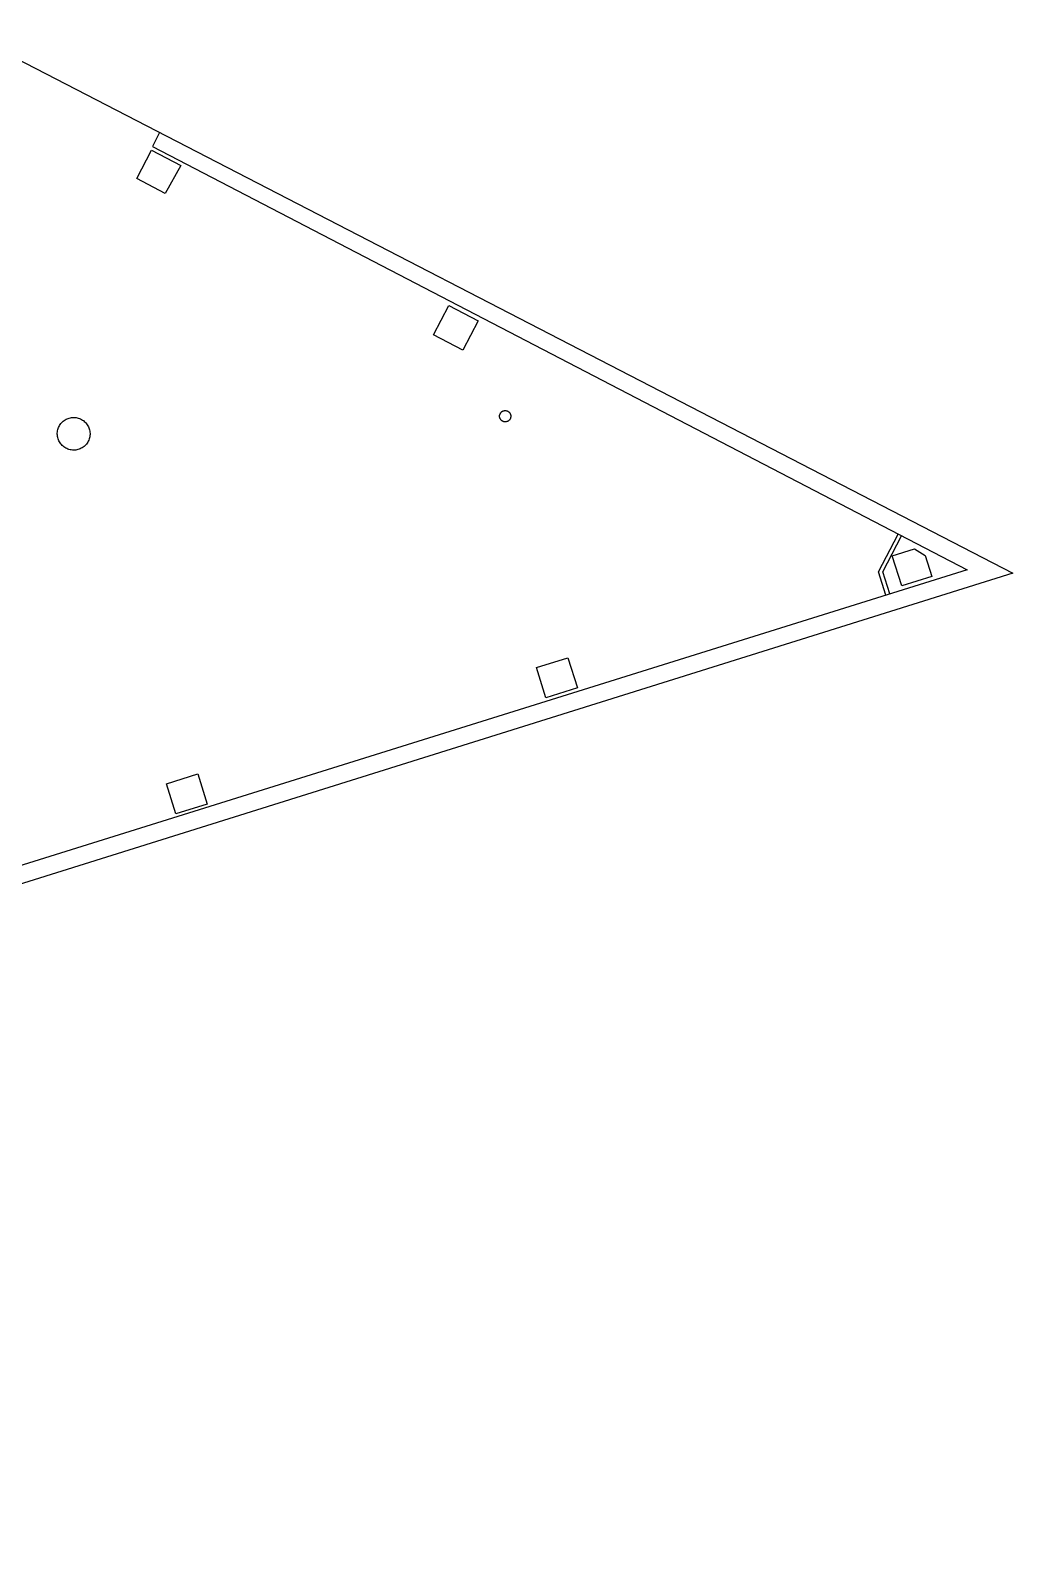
# Model space of a CAD drawing. Header units: inches. Extents: x 1826483.9 to 1826556.4, y 5114755.1 to 5114802.9.
# Drawn here: x 1826538.14 to 1826556.35, y 5114755.07 to 5114783.15 of the extents above; entities that cross this region are included whole.
import ezdxf

# ---------------------------------------------------------------- set-up
doc = ezdxf.new("R2010")
doc.units = ezdxf.units.IN
doc.header["$MEASUREMENT"] = 0

msp = doc.modelspace()

# ---------------------------------------------------------------- linework, layer by layer
for points in [[(1826483.851, 5114802.868), (1826503.535, 5114795.913), (1826509.785, 5114776.002), (1826535.248, 5114783.993), (1826556.355, 5114773.091), (1826498.825, 5114755.069), (1826483.851, 5114802.868)], [(1826540.54, 5114781.259), (1826540.407, 5114781.001), (1826555.509, 5114773.154), (1826499.13, 5114755.54), (1826484.33, 5114802.36), (1826497.856, 5114797.675), (1826497.932, 5114797.892)], [(1826540.39, 5114780.929), (1826540.932, 5114780.648), (1826540.642, 5114780.13), (1826540.115, 5114780.404), (1826540.39, 5114780.929)], [(1826545.618, 5114777.509), (1826545.901, 5114778.05), (1826546.443, 5114777.767), (1826546.16, 5114777.226), (1826545.618, 5114777.509)], [(1826547.045, 5114776.032), (1826547.047, 5114776.025), (1826547.049, 5114776.017), (1826547.05, 5114776.01), (1826547.05, 5114776.003), (1826547.05, 5114775.996), (1826547.05, 5114775.988), (1826547.048, 5114775.981), (1826547.047, 5114775.974), (1826547.045, 5114775.967), (1826547.042, 5114775.96), (1826547.039, 5114775.954), (1826547.036, 5114775.947), (1826547.032, 5114775.941), (1826547.027, 5114775.935), (1826547.023, 5114775.93), (1826547.018, 5114775.925), (1826547.012, 5114775.92), (1826547.006, 5114775.915), (1826547, 5114775.911), (1826546.994, 5114775.908), (1826546.987, 5114775.905), (1826546.981, 5114775.902), (1826546.974, 5114775.9), (1826546.967, 5114775.898), (1826546.959, 5114775.897), (1826546.952, 5114775.896), (1826546.945, 5114775.896), (1826546.938, 5114775.896), (1826546.93, 5114775.897), (1826546.923, 5114775.899), (1826546.916, 5114775.9), (1826546.909, 5114775.903), (1826546.903, 5114775.906), (1826546.896, 5114775.909), (1826546.89, 5114775.912), (1826546.884, 5114775.917), (1826546.878, 5114775.921), (1826546.873, 5114775.926), (1826546.868, 5114775.931), (1826546.863, 5114775.937), (1826546.859, 5114775.943), (1826546.855, 5114775.949), (1826546.852, 5114775.956), (1826546.849, 5114775.962), (1826546.846, 5114775.969), (1826546.844, 5114775.976), (1826546.843, 5114775.983), (1826546.842, 5114775.991), (1826546.842, 5114775.998), (1826546.842, 5114776.005), (1826546.842, 5114776.012), (1826546.843, 5114776.02), (1826546.845, 5114776.027), (1826546.847, 5114776.034), (1826546.85, 5114776.04), (1826546.853, 5114776.047), (1826546.856, 5114776.053), (1826546.86, 5114776.06), (1826546.864, 5114776.065), (1826546.869, 5114776.071), (1826546.874, 5114776.076), (1826546.88, 5114776.081), (1826546.885, 5114776.085), (1826546.892, 5114776.089), (1826546.898, 5114776.093), (1826546.904, 5114776.096), (1826546.911, 5114776.099), (1826546.918, 5114776.101), (1826546.925, 5114776.103), (1826546.932, 5114776.104), (1826546.94, 5114776.105), (1826546.947, 5114776.105), (1826546.954, 5114776.104), (1826546.961, 5114776.104), (1826546.969, 5114776.102), (1826546.976, 5114776.1), (1826546.983, 5114776.098), (1826546.989, 5114776.095), (1826546.996, 5114776.092), (1826547.002, 5114776.088), (1826547.008, 5114776.084), (1826547.014, 5114776.08), (1826547.019, 5114776.075), (1826547.024, 5114776.069), (1826547.029, 5114776.064), (1826547.033, 5114776.058), (1826547.037, 5114776.052), (1826547.04, 5114776.045), (1826547.043, 5114776.038), (1826547.045, 5114776.032)], [(1826539.235, 5114775.765), (1826539.241, 5114775.745), (1826539.245, 5114775.724), (1826539.248, 5114775.703), (1826539.249, 5114775.682), (1826539.249, 5114775.661), (1826539.247, 5114775.64), (1826539.244, 5114775.619), (1826539.239, 5114775.598), (1826539.233, 5114775.578), (1826539.226, 5114775.558), (1826539.217, 5114775.539), (1826539.207, 5114775.52), (1826539.195, 5114775.502), (1826539.183, 5114775.485), (1826539.169, 5114775.469), (1826539.154, 5114775.454), (1826539.138, 5114775.44), (1826539.122, 5114775.427), (1826539.104, 5114775.416), (1826539.085, 5114775.405), (1826539.066, 5114775.396), (1826539.047, 5114775.388), (1826539.026, 5114775.382), (1826539.006, 5114775.377), (1826538.985, 5114775.374), (1826538.964, 5114775.372), (1826538.943, 5114775.371), (1826538.922, 5114775.372), (1826538.901, 5114775.375), (1826538.88, 5114775.378), (1826538.859, 5114775.384), (1826538.839, 5114775.39), (1826538.82, 5114775.399), (1826538.801, 5114775.408), (1826538.783, 5114775.419), (1826538.765, 5114775.431), (1826538.749, 5114775.444), (1826538.733, 5114775.458), (1826538.718, 5114775.474), (1826538.705, 5114775.49), (1826538.693, 5114775.507), (1826538.682, 5114775.525), (1826538.672, 5114775.544), (1826538.664, 5114775.564), (1826538.657, 5114775.584), (1826538.651, 5114775.604), (1826538.647, 5114775.625), (1826538.644, 5114775.646), (1826538.643, 5114775.667), (1826538.643, 5114775.688), (1826538.645, 5114775.709), (1826538.648, 5114775.73), (1826538.652, 5114775.751), (1826538.658, 5114775.771), (1826538.666, 5114775.791), (1826538.675, 5114775.81), (1826538.685, 5114775.829), (1826538.696, 5114775.846), (1826538.709, 5114775.863), (1826538.723, 5114775.879), (1826538.737, 5114775.895), (1826538.753, 5114775.909), (1826538.77, 5114775.921), (1826538.788, 5114775.933), (1826538.806, 5114775.943), (1826538.825, 5114775.953), (1826538.845, 5114775.96), (1826538.865, 5114775.967), (1826538.886, 5114775.972), (1826538.907, 5114775.975), (1826538.928, 5114775.977), (1826538.949, 5114775.978), (1826538.97, 5114775.977), (1826538.991, 5114775.974), (1826539.012, 5114775.97), (1826539.032, 5114775.965), (1826539.052, 5114775.958), (1826539.072, 5114775.95), (1826539.091, 5114775.941), (1826539.109, 5114775.93), (1826539.127, 5114775.918), (1826539.143, 5114775.905), (1826539.159, 5114775.89), (1826539.173, 5114775.875), (1826539.187, 5114775.859), (1826539.199, 5114775.841), (1826539.21, 5114775.823), (1826539.22, 5114775.805), (1826539.228, 5114775.785), (1826539.235, 5114775.765)], [(1826553.869, 5114773.119), (1826554.234, 5114773.817)], [(1826553.949, 5114773.117), (1826554.296, 5114773.784)], [(1826554.123, 5114773.411), (1826554.535, 5114773.541), (1826554.734, 5114773.417), (1826554.856, 5114773.029), (1826554.298, 5114772.854), (1826554.123, 5114773.411)], [(1826554.005, 5114772.684), (1826553.869, 5114773.119)], [(1826554.078, 5114772.707), (1826553.949, 5114773.117)], [(1826547.527, 5114771.341), (1826548.109, 5114771.524), (1826548.284, 5114770.966), (1826547.702, 5114770.784), (1826547.527, 5114771.341)], [(1826540.665, 5114769.188), (1826541.247, 5114769.37), (1826541.422, 5114768.813), (1826540.84, 5114768.63), (1826540.665, 5114769.188)]]:
    msp.add_lwpolyline(points)

doc.saveas('drawing.dxf')
